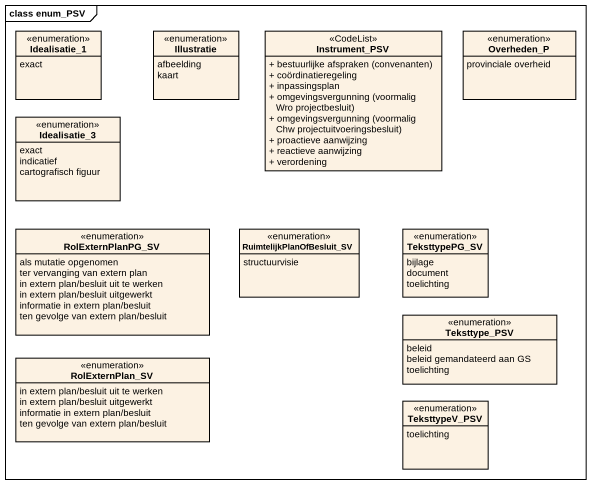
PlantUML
@startuml
mainframe class enum_PSV
hide circle
hide empty members
skinparam classAttributeIconSize 0
enum Idealisatie_1 {
  exact
}
enum Illustratie {
  afbeelding
  kaart
}
class Instrument_PSV <<CodeList>> {
  {field} + bestuurlijke afspraken (convenanten)
  + coördinatieregeling
  + inpassingsplan
  {field} + omgevingsvergunning (voormalig Wro projectbesluit)
  {field} + omgevingsvergunning (voormalig Chw projectuitvoeringsbesluit)
  + proactieve aanwijzing
  + reactieve aanwijzing
  + verordening
}
enum Overheden_P {
  provinciale overheid
}
enum Idealisatie_3 {
  exact
  indicatief
  cartografisch figuur
}
enum RolExternPlanPG_SV {
  als mutatie opgenomen
  ter vervanging van extern plan
  in extern plan/besluit uit te werken
  in extern plan/besluit uitgewerkt
  informatie in extern plan/besluit
  ten gevolge van extern plan/besluit
}
enum RuimtelijkPlanOfBesluit_SV {
  structuurvisie
}
enum TeksttypePG_SV {
  bijlage
  document
  toelichting
}
enum Teksttype_PSV {
  beleid
  beleid gemandateerd aan GS
  toelichting
}
enum RolExternPlan_SV {
  in extern plan/besluit uit te werken
  in extern plan/besluit uitgewerkt
  informatie in extern plan/besluit
  ten gevolge van extern plan/besluit
}
enum TeksttypeV_PSV {
  toelichting
}
@enduml
